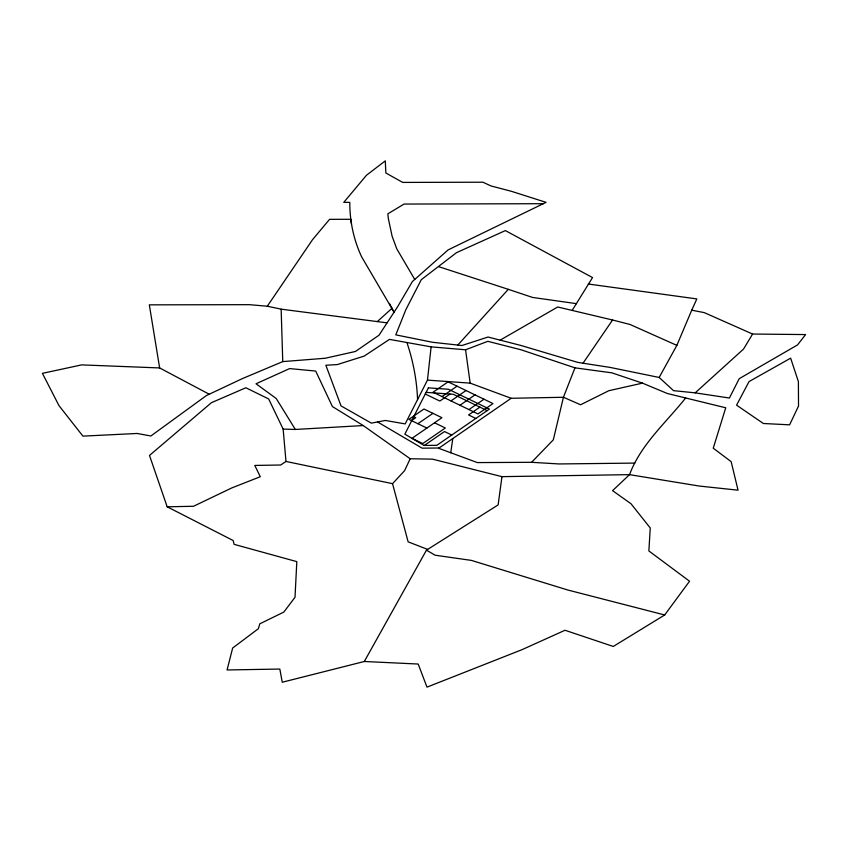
<?xml version="1.0" encoding="UTF-8"?>
<svg xmlns="http://www.w3.org/2000/svg" width="848" height="848" viewBox="0 0 848 848"><rect width="100%" height="100%" fill="white"/><g stroke="black" fill="none" stroke-linecap="round" stroke-linejoin="round"><path stroke-width="1.27" d="M427.466 380.116L431.113 346.864L389.486 339.391L364.163 356.096L337.313 364.576L325.855 365.234L341.034 405.906L371.36 423.141L385.321 420.46L405.185 423.905L427.466 380.116L470.163 383.126L511.174 398.284L563.432 397.267L580.594 404.761L608.811 390.716L642.477 383.137L667.312 393.493L725.74 407.782L713.253 448.189L731.167 461.672L738.046 490.186L699.218 486.042L629.545 474.647L501.963 476.65L432.554 459.16L410.188 458.747L363.209 425.548L332.416 406.552L315.7 371.064L289.634 368.583L256.022 383.773L276.204 398.496L295.358 429.459L363.209 425.548M501.963 476.65L498.126 504.91L426.47 550.161L364.311 661.493L282.257 682.237L279.84 669.051L227.073 669.962L232.659 648.031L258.417 628.665L259.753 623.852L283.804 612.097L295.009 597.31L296.821 561.63L234.133 544.352L233.136 540.505L167.173 506.797L149.502 455.429L211.406 402.705L245.856 387.759L268.678 398.963L283.137 429.099L285.988 461.45L280.688 465.011L254.792 465.435L260.294 476.724L231.748 487.95L193.503 506.277L167.173 506.797M450.754 452.758L452.779 438.554M642.477 383.137L611.874 372.844L574.965 367.841L563.432 397.267L553.32 439.836L531.601 462.308L477.329 462.584L438.66 448.285L511.174 398.284M572.146 310.421L592.54 277.572L505.366 230.592L456.425 252.715L421.286 279.692L405.789 309.827L395.783 334.865L432.586 342.285L461.906 345.518L488.056 337.027L521.022 345.496L577.838 362.403L609.988 367.396L659.161 377.455L673.545 390.663L695.18 392.847L729.407 398.041L739.202 378.696L797.523 344.924L805.6 334.568L752.589 334.038L704.306 312.636L691.724 310.188L676.852 345.38L659.161 377.455M691.724 310.188L696.844 298.92L588.3 284.016M410.188 458.747L404.581 470.682L392.539 483.667L408.132 541.83L427.636 549.409L426.47 550.161L435.141 555.217L471.414 560.401L567.736 589.996L664.684 614.98L689.551 581.23L648.868 550.946L650.257 527.975L630.965 503.712L612.574 490.653L629.545 474.647C640.717 444.522 666.104 422.58 685.64 397.966M389.614 303.817L394.055 312.181L361.64 256.859C353.669 239.867 349.726 221.127 349.789 202.365L343.758 202.375L366.474 175.25L385.278 160.866L385.872 173.003L402.715 182.415L482.936 182.214L491.045 185.956L511.471 191.33L546.059 202.354L448.104 249.906L412.393 281.525L397.436 307.04L379.003 335.214L355.471 351.464L325.24 358.248L282.755 361.608L242.475 378.568L206.435 395.539L150.87 435.989L137.122 433.466L82.913 436.126L58.989 405.641L42.4 373.343L81.662 364.894L159.636 367.937L209.096 394.161M752.589 334.038L743.537 349.079L695.18 392.847M159.636 367.937L149.333 304.845L249.397 304.676L267.311 306.213L312.552 239.655L329.565 219.335L350.818 219.293L351.475 223.999M582.926 363.347L612.563 320.003L629.99 324.455L676.852 345.38M457.814 345.041L508.312 289.338L532.555 297.436L576.576 303.669M377.307 321.583L392.03 308.29M442.009 396.557L457.051 386.19M411.905 420.301L415.753 417.64L413.75 416.675M449.97 394.055L439.826 401.051L425.272 394.013M417.894 423.724L432.936 413.347M450.988 400.903L466.04 390.525M459.976 405.249L475.018 394.871M468.955 409.584L484.007 399.217M424.35 445.433L444.5 431.537L451.751 435.045M479.904 407.135L468.573 414.948L475.823 418.446M664.684 614.98L613.284 646.462L565.012 630.265L521.774 649.769L426.989 687.134L418.191 664.037L364.311 661.493M500.161 340.143L557.708 306.997L612.563 320.003M431.113 346.864L465.563 349.789L487.812 341.32L521.149 349.811L574.965 367.841M634.823 463.093L559.033 463.951L531.601 462.308M439.063 448.009L422.092 448.157L377.551 421.954M543.314 203.7L404.093 204.061L387.843 213.813L388.267 218.201L392.136 236.306L396.758 248.803L414.746 279.448M283.137 429.099L295.358 429.459M426.109 392.37L453.341 394.288L487.155 410.633M267.311 306.213L281.154 309.17L387.048 322.844M285.988 461.45L392.539 483.667M438.586 266.632L508.312 289.338M434.536 422.781L445.317 427.996L422.749 443.557L411.969 438.342L441.925 417.693L423.958 409.001L408.916 419.378L426.873 428.06M406.902 342.518C413.124 360.909 416.845 380.18 417.555 399.599M465.563 349.789L470.163 383.126M281.154 309.17L282.755 361.608M798.519 406.054L789.605 424.827L763.38 423.502L736.583 405.153L749.038 381.579L790.643 358.163L798.392 381.6L798.519 406.054M428.41 387.854L404.856 434.155L424.032 445.433L436.847 445.317L489.423 409.075L448.444 389.264L428.41 387.854M448.073 381.844L433.031 392.221L477.943 413.93L492.985 403.563L448.073 381.844"/></g></svg>
